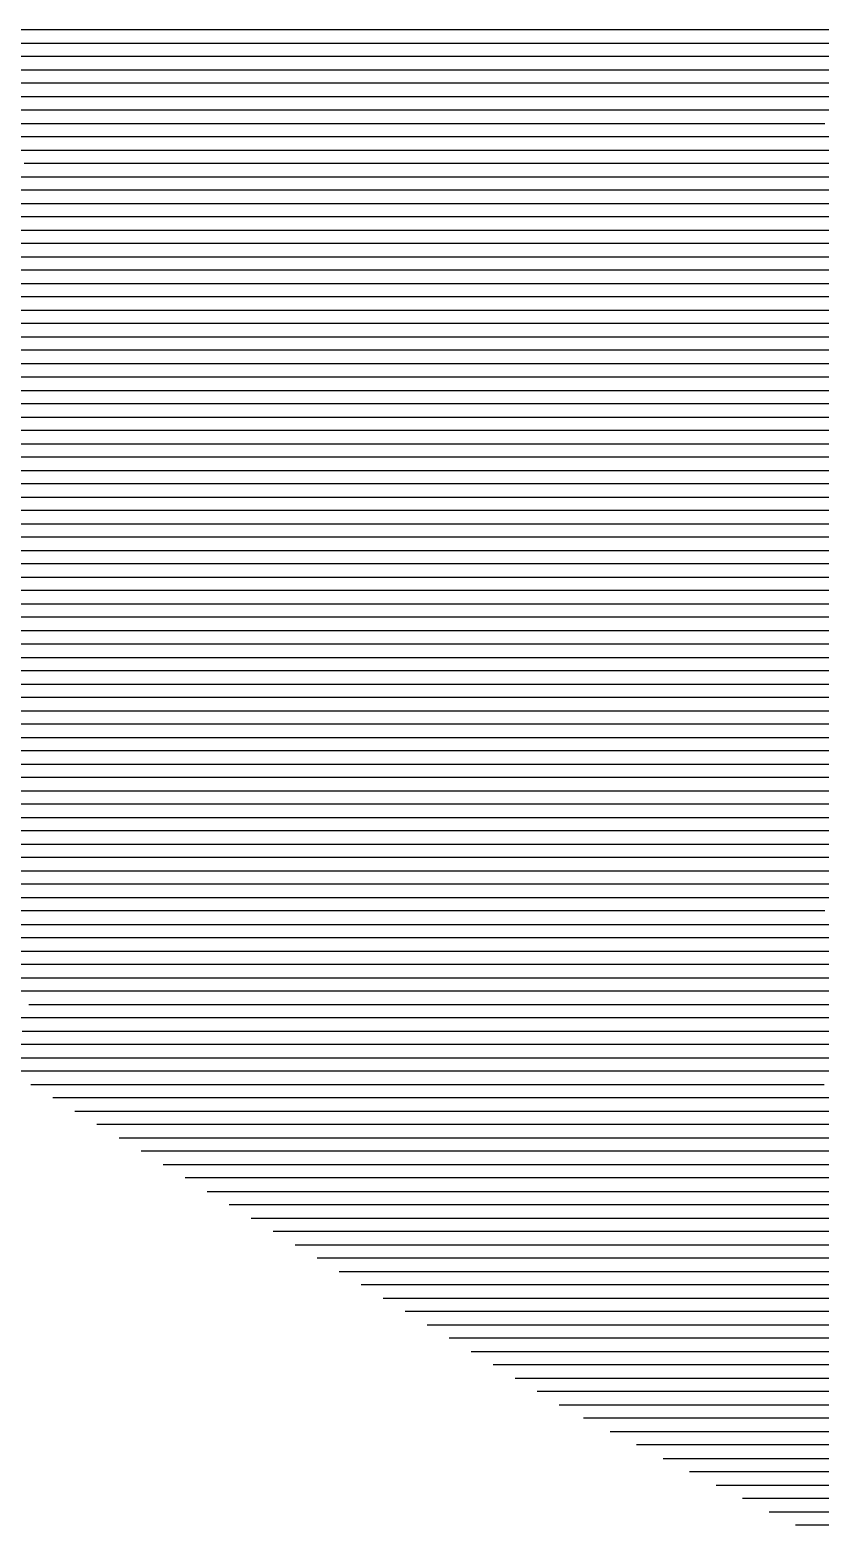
# Model space of a CAD drawing. Header units: metres. Extents: x -6.9 to 6.9, y -7 to 7.
# Drawn here: x -3.777 to -3.185, y -6.21 to -5.09 of the extents above; entities that cross this region are included whole.
import ezdxf

# ---------------------------------------------------------------- set-up
doc = ezdxf.new("R2010")
doc.units = ezdxf.units.M

msp = doc.modelspace()

# ---------------------------------------------------------------- linework, layer by layer
for p, q in [((-3.686443, -5.090403, -0.53618), (-3.859224, -5.090403, -0.566222)), ((-3.345424, -5.090403, -0.477551), (-3.686443, -5.090403, -0.53618)), ((-3.119581, -5.090403, -0.437823), (-3.345424, -5.090403, -0.477551)), ((-3.865347, -5.100403, -0.566805), (-3.695951, -5.100403, -0.537352)), ((-3.695951, -5.100403, -0.537352), (-3.351349, -5.100403, -0.478107)), ((-3.351349, -5.100403, -0.478107), (-3.128427, -5.100403, -0.438892)), ((-3.705459, -5.110403, -0.538523), (-3.871469, -5.110403, -0.567387)), ((-3.357275, -5.110403, -0.478662), (-3.705459, -5.110403, -0.538523)), ((-3.137272, -5.110403, -0.439961), (-3.357275, -5.110403, -0.478662)), ((-3.877592, -5.120403, -0.56797), (-3.714967, -5.120403, -0.539694)), ((-3.714967, -5.120403, -0.539694), (-3.3632, -5.120403, -0.479217)), ((-3.3632, -5.120403, -0.479217), (-3.146118, -5.120403, -0.44103)), ((-3.889838, -5.140403, -0.569135), (-3.733983, -5.140403, -0.542037)), ((-3.724475, -5.130403, -0.540865), (-3.883715, -5.130403, -0.568553)), ((-3.733983, -5.140403, -0.542037), (-3.375051, -5.140403, -0.480328)), ((-3.369125, -5.130403, -0.479773), (-3.724475, -5.130403, -0.540865)), ((-3.375051, -5.140403, -0.480328), (-3.163809, -5.140403, -0.443168)), ((-3.154963, -5.130403, -0.442099), (-3.369125, -5.130403, -0.479773)), ((-3.743491, -5.150403, -0.543208), (-3.89596, -5.150403, -0.569718)), ((-3.380976, -5.150403, -0.480883), (-3.743491, -5.150403, -0.543208)), ((-3.172654, -5.150403, -0.444237), (-3.380976, -5.150403, -0.480883)), ((-3.902083, -5.160403, -0.570301), (-3.752998, -5.160403, -0.544379)), ((-3.752998, -5.160403, -0.544379), (-3.386901, -5.160403, -0.481439)), ((-3.386901, -5.160403, -0.481439), (-3.1815, -5.160403, -0.445306)), ((-3.762506, -5.170403, -0.54555), (-3.908206, -5.170403, -0.570883)), ((-3.392827, -5.170403, -0.481994), (-3.762506, -5.170403, -0.54555)), ((-3.190345, -5.170403, -0.446375), (-3.392827, -5.170403, -0.481994)), ((-2.883333, -5.170403, -0.392937), (-3.190345, -5.170403, -0.446375)), ((-3.914328, -5.180403, -0.571466), (-3.772014, -5.180403, -0.546722)), ((-3.772014, -5.180403, -0.546722), (-3.398752, -5.180403, -0.482549)), ((-3.398752, -5.180403, -0.482549), (-3.199191, -5.180403, -0.447444)), ((-3.199191, -5.180403, -0.447444), (-2.888471, -5.180403, -0.393361)), ((-3.404678, -5.190403, -0.483105), (-3.781522, -5.190403, -0.547893)), ((-3.208036, -5.190403, -0.448513), (-3.404678, -5.190403, -0.483105)), ((-2.89361, -5.190403, -0.393785), (-3.208036, -5.190403, -0.448513)), ((-3.79103, -5.200403, -0.549064), (-3.410603, -5.200403, -0.48366)), ((-3.410603, -5.200403, -0.48366), (-3.216882, -5.200403, -0.449582)), ((-3.216882, -5.200403, -0.449582), (-2.898749, -5.200403, -0.394208)), ((-3.416528, -5.210403, -0.484215), (-3.800538, -5.210403, -0.550235)), ((-3.225727, -5.210403, -0.450651), (-3.416528, -5.210403, -0.484215)), ((-2.903888, -5.210403, -0.394632), (-3.225727, -5.210403, -0.450651)), ((-3.810046, -5.220403, -0.551407), (-3.422454, -5.220403, -0.484771)), ((-3.422454, -5.220403, -0.484771), (-3.234573, -5.220403, -0.45172)), ((-3.234573, -5.220403, -0.45172), (-2.909027, -5.220403, -0.395056)), ((-3.829062, -5.240403, -0.553749), (-3.434304, -5.240403, -0.485881)), ((-3.428379, -5.230403, -0.485326), (-3.819554, -5.230403, -0.552578)), ((-3.434304, -5.240403, -0.485881), (-3.252264, -5.240403, -0.453858)), ((-3.243418, -5.230403, -0.452789), (-3.428379, -5.230403, -0.485326)), ((-3.252264, -5.240403, -0.453858), (-2.919305, -5.240403, -0.395904)), ((-2.914166, -5.230403, -0.39548), (-3.243418, -5.230403, -0.452789)), ((-3.44023, -5.250403, -0.486437), (-3.83857, -5.250403, -0.55492)), ((-3.261109, -5.250403, -0.454927), (-3.44023, -5.250403, -0.486437)), ((-2.924444, -5.250403, -0.396328), (-3.261109, -5.250403, -0.454927)), ((-3.848077, -5.260403, -0.556091), (-3.446155, -5.260403, -0.486992)), ((-3.446155, -5.260403, -0.486992), (-3.269955, -5.260403, -0.455996)), ((-3.269955, -5.260403, -0.455996), (-2.929583, -5.260403, -0.396751)), ((-3.45208, -5.270403, -0.487547), (-3.857585, -5.270403, -0.557263)), ((-3.2788, -5.270403, -0.457065), (-3.45208, -5.270403, -0.487547)), ((-2.934722, -5.270403, -0.397175), (-3.2788, -5.270403, -0.457065)), ((-3.867093, -5.280403, -0.558434), (-3.458006, -5.280403, -0.488103)), ((-3.458006, -5.280403, -0.488103), (-3.287646, -5.280403, -0.458134)), ((-3.287646, -5.280403, -0.458134), (-2.939861, -5.280403, -0.397599)), ((-3.463931, -5.290403, -0.488658), (-3.876601, -5.290403, -0.559605)), ((-3.296491, -5.290403, -0.459203), (-3.463931, -5.290403, -0.488658)), ((-2.945, -5.290403, -0.398023), (-3.296491, -5.290403, -0.459203)), ((-3.886109, -5.300403, -0.560776), (-3.469857, -5.300403, -0.489213)), ((-3.469857, -5.300403, -0.489213), (-3.305337, -5.300403, -0.460272)), ((-3.305337, -5.300403, -0.460272), (-2.950139, -5.300403, -0.398447)), ((-3.475782, -5.310403, -0.489768), (-3.895617, -5.310403, -0.561948)), ((-3.314182, -5.310403, -0.461341), (-3.475782, -5.310403, -0.489768)), ((-2.955278, -5.310403, -0.398871), (-3.314182, -5.310403, -0.461341)), ((-3.487633, -5.330403, -0.490879), (-3.914633, -5.330403, -0.56429)), ((-3.905125, -5.320403, -0.563119), (-3.481707, -5.320403, -0.490324)), ((-3.331873, -5.330403, -0.463479), (-3.487633, -5.330403, -0.490879)), ((-3.481707, -5.320403, -0.490324), (-3.323028, -5.320403, -0.46241)), ((-2.965555, -5.330403, -0.399718), (-3.331873, -5.330403, -0.463479)), ((-3.323028, -5.320403, -0.46241), (-2.960417, -5.320403, -0.399295)), ((-3.924141, -5.340403, -0.565461), (-3.493558, -5.340403, -0.491434)), ((-3.493558, -5.340403, -0.491434), (-3.340719, -5.340403, -0.464548)), ((-3.340719, -5.340403, -0.464548), (-2.970694, -5.340403, -0.400142)), ((-3.499483, -5.350403, -0.49199), (-3.933648, -5.350403, -0.566633)), ((-3.349564, -5.350403, -0.465617), (-3.499483, -5.350403, -0.49199)), ((-2.975833, -5.350403, -0.400566), (-3.349564, -5.350403, -0.465617)), ((-3.943156, -5.360403, -0.567804), (-3.505409, -5.360403, -0.492545)), ((-3.505409, -5.360403, -0.492545), (-3.35841, -5.360403, -0.466686)), ((-3.35841, -5.360403, -0.466686), (-2.980972, -5.360403, -0.40099)), ((-3.511334, -5.370403, -0.4931), (-3.952664, -5.370403, -0.568975)), ((-3.367255, -5.370403, -0.467755), (-3.511334, -5.370403, -0.4931)), ((-2.986111, -5.370403, -0.401414), (-3.367255, -5.370403, -0.467755)), ((-3.962172, -5.380403, -0.570146), (-3.517259, -5.380403, -0.493656)), ((-3.517259, -5.380403, -0.493656), (-3.376101, -5.380403, -0.468824)), ((-3.376101, -5.380403, -0.468824), (-2.99125, -5.380403, -0.401838)), ((-3.523185, -5.390403, -0.494211), (-3.97168, -5.390403, -0.571318)), ((-3.384946, -5.390403, -0.469893), (-3.523185, -5.390403, -0.494211)), ((-2.996389, -5.390403, -0.402261), (-3.384946, -5.390403, -0.469893)), ((-3.981188, -5.400403, -0.572489), (-3.52911, -5.400403, -0.494766)), ((-3.52911, -5.400403, -0.494766), (-3.393792, -5.400403, -0.470962)), ((-3.393792, -5.400403, -0.470962), (-3.001528, -5.400403, -0.402685)), ((-4.000204, -5.420403, -0.574831), (-3.540961, -5.420403, -0.495877)), ((-3.535036, -5.410403, -0.495322), (-3.990696, -5.410403, -0.57366)), ((-3.540961, -5.420403, -0.495877), (-3.411482, -5.420403, -0.4731)), ((-3.402637, -5.410403, -0.472031), (-3.535036, -5.410403, -0.495322)), ((-3.411482, -5.420403, -0.4731), (-3.011806, -5.420403, -0.403533)), ((-3.006667, -5.410403, -0.403109), (-3.402637, -5.410403, -0.472031)), ((-3.546886, -5.430403, -0.496432), (-4.009712, -5.430403, -0.576003)), ((-3.420328, -5.430403, -0.474169), (-3.546886, -5.430403, -0.496432)), ((-3.016945, -5.430403, -0.403957), (-3.420328, -5.430403, -0.474169)), ((-4.01922, -5.440403, -0.577174), (-3.552812, -5.440403, -0.496988)), ((-3.552812, -5.440403, -0.496988), (-3.429173, -5.440403, -0.475238)), ((-3.429173, -5.440403, -0.475238), (-3.022084, -5.440403, -0.404381)), ((-3.558737, -5.450403, -0.497543), (-4.028727, -5.450403, -0.578345)), ((-3.438019, -5.450403, -0.476307), (-3.558737, -5.450403, -0.497543)), ((-3.027223, -5.450403, -0.404804), (-3.438019, -5.450403, -0.476307)), ((-4.038235, -5.460403, -0.579516), (-3.564662, -5.460403, -0.498098)), ((-3.564662, -5.460403, -0.498098), (-3.446864, -5.460403, -0.477376)), ((-3.446864, -5.460403, -0.477376), (-3.032362, -5.460403, -0.405228)), ((-3.570588, -5.470403, -0.498654), (-4.047743, -5.470403, -0.580688)), ((-3.45571, -5.470403, -0.478446), (-3.570588, -5.470403, -0.498654)), ((-3.037501, -5.470403, -0.405652), (-3.45571, -5.470403, -0.478446)), ((-4.057251, -5.480403, -0.581859), (-3.576513, -5.480403, -0.499209)), ((-3.576513, -5.480403, -0.499209), (-3.464555, -5.480403, -0.479515)), ((-3.464555, -5.480403, -0.479515), (-3.042639, -5.480403, -0.406076)), ((-3.582438, -5.490403, -0.499764), (-4.066759, -5.490403, -0.58303)), ((-3.473401, -5.490403, -0.480584), (-3.582438, -5.490403, -0.499764)), ((-3.047778, -5.490403, -0.4065), (-3.473401, -5.490403, -0.480584)), ((-4.076267, -5.500403, -0.584201), (-3.588364, -5.500403, -0.50032)), ((-3.588364, -5.500403, -0.50032), (-3.482246, -5.500403, -0.481653)), ((-3.482246, -5.500403, -0.481653), (-3.052917, -5.500403, -0.406924)), ((-4.095283, -5.520403, -0.586544), (-3.600215, -5.520403, -0.50143)), ((-3.594289, -5.510403, -0.500875), (-4.085775, -5.510403, -0.585373)), ((-3.600215, -5.520403, -0.50143), (-3.499937, -5.520403, -0.483791)), ((-3.491092, -5.510403, -0.482722), (-3.594289, -5.510403, -0.500875)), ((-3.499937, -5.520403, -0.483791), (-3.063195, -5.520403, -0.407771)), ((-3.058056, -5.510403, -0.407348), (-3.491092, -5.510403, -0.482722)), ((-3.60614, -5.530403, -0.501986), (-4.104791, -5.530403, -0.587715)), ((-3.508783, -5.530403, -0.48486), (-3.60614, -5.530403, -0.501986)), ((-3.068334, -5.530403, -0.408195), (-3.508783, -5.530403, -0.48486)), ((-4.114298, -5.540403, -0.588886), (-3.612065, -5.540403, -0.502541)), ((-3.612065, -5.540403, -0.502541), (-3.517628, -5.540403, -0.485929)), ((-3.517628, -5.540403, -0.485929), (-3.073473, -5.540403, -0.408619)), ((-3.617991, -5.550403, -0.503096), (-4.123806, -5.550403, -0.590058)), ((-3.526474, -5.550403, -0.486998), (-3.617991, -5.550403, -0.503096)), ((-3.078612, -5.550403, -0.409043), (-3.526474, -5.550403, -0.486998)), ((-4.133314, -5.560403, -0.591229), (-3.623916, -5.560403, -0.503652)), ((-3.623916, -5.560403, -0.503652), (-3.535319, -5.560403, -0.488067)), ((-3.535319, -5.560403, -0.488067), (-3.083751, -5.560403, -0.409467)), ((-3.629841, -5.570403, -0.504207), (-4.142822, -5.570403, -0.5924)), ((-3.544165, -5.570403, -0.489136), (-3.629841, -5.570403, -0.504207)), ((-3.08889, -5.570403, -0.409891), (-3.544165, -5.570403, -0.489136)), ((-4.15233, -5.580403, -0.593571), (-3.635767, -5.580403, -0.504762)), ((-3.635767, -5.580403, -0.504762), (-3.55301, -5.580403, -0.490205)), ((-3.55301, -5.580403, -0.490205), (-3.094029, -5.580403, -0.410314)), ((-3.641692, -5.590403, -0.505318), (-4.161838, -5.590403, -0.594743)), ((-3.561856, -5.590403, -0.491274), (-3.641692, -5.590403, -0.505318)), ((-3.099168, -5.590403, -0.410738), (-3.561856, -5.590403, -0.491274)), ((-4.171346, -5.600403, -0.595914), (-3.647617, -5.600403, -0.505873)), ((-3.653543, -5.610403, -0.506428), (-4.158292, -5.610403, -0.593206)), ((-3.579547, -5.610403, -0.493412), (-3.653543, -5.610403, -0.506428)), ((-3.647617, -5.600403, -0.505873), (-3.570701, -5.600403, -0.492343)), ((-3.109446, -5.610403, -0.411586), (-3.579547, -5.610403, -0.493412)), ((-3.570701, -5.600403, -0.492343), (-3.104307, -5.600403, -0.411162)), ((-4.144299, -5.620403, -0.590337), (-3.659468, -5.620403, -0.506984)), ((-3.659468, -5.620403, -0.506984), (-3.588392, -5.620403, -0.494481)), ((-3.588392, -5.620403, -0.494481), (-3.114585, -5.620403, -0.41201)), ((-3.665394, -5.630403, -0.507539), (-4.130305, -5.630403, -0.587468)), ((-3.597238, -5.630403, -0.49555), (-3.665394, -5.630403, -0.507539)), ((-3.119723, -5.630403, -0.412434), (-3.597238, -5.630403, -0.49555)), ((-4.116311, -5.640403, -0.584599), (-3.671319, -5.640403, -0.508094)), ((-3.671319, -5.640403, -0.508094), (-3.606083, -5.640403, -0.496619)), ((-3.606083, -5.640403, -0.496619), (-3.124862, -5.640403, -0.412857)), ((-3.677244, -5.650403, -0.50865), (-4.102318, -5.650403, -0.581729)), ((-3.614929, -5.650403, -0.497688), (-3.677244, -5.650403, -0.50865)), ((-3.130001, -5.650403, -0.413281), (-3.614929, -5.650403, -0.497688)), ((-4.088324, -5.660403, -0.57886), (-3.68317, -5.660403, -0.509205)), ((-3.68317, -5.660403, -0.509205), (-3.623774, -5.660403, -0.498757)), ((-3.623774, -5.660403, -0.498757), (-3.13514, -5.660403, -0.413705)), ((-3.689095, -5.670403, -0.50976), (-4.07433, -5.670403, -0.575991)), ((-3.63262, -5.670403, -0.499826), (-3.689095, -5.670403, -0.50976)), ((-3.140279, -5.670403, -0.414129), (-3.63262, -5.670403, -0.499826)), ((-4.060337, -5.680403, -0.573122), (-3.69502, -5.680403, -0.510315)), ((-3.69502, -5.680403, -0.510315), (-3.641465, -5.680403, -0.500895)), ((-3.641465, -5.680403, -0.500895), (-3.145418, -5.680403, -0.414553)), ((-3.700946, -5.690403, -0.510871), (-4.046343, -5.690403, -0.570252)), ((-4.032349, -5.700403, -0.567383), (-3.706871, -5.700403, -0.511426)), ((-3.706871, -5.700403, -0.511426), (-3.659156, -5.700403, -0.503033)), ((-3.650311, -5.690403, -0.501964), (-3.700946, -5.690403, -0.510871)), ((-3.659156, -5.700403, -0.503033), (-3.155696, -5.700403, -0.415401)), ((-3.150557, -5.690403, -0.414977), (-3.650311, -5.690403, -0.501964)), ((-3.712796, -5.710403, -0.511981), (-4.018356, -5.710403, -0.564514)), ((-3.668002, -5.710403, -0.504102), (-3.712796, -5.710403, -0.511981)), ((-3.160835, -5.710403, -0.415824), (-3.668002, -5.710403, -0.504102)), ((-4.004362, -5.720403, -0.561645), (-3.718722, -5.720403, -0.512537)), ((-3.718722, -5.720403, -0.512537), (-3.676847, -5.720403, -0.505171)), ((-3.676847, -5.720403, -0.505171), (-3.165974, -5.720403, -0.416248)), ((-3.724647, -5.730403, -0.513092), (-3.990368, -5.730403, -0.558776)), ((-3.685693, -5.730403, -0.50624), (-3.724647, -5.730403, -0.513092)), ((-3.171113, -5.730403, -0.416672), (-3.685693, -5.730403, -0.50624)), ((-3.976375, -5.740403, -0.555906), (-3.730573, -5.740403, -0.513647)), ((-3.730573, -5.740403, -0.513647), (-3.694538, -5.740403, -0.507309)), ((-3.694538, -5.740403, -0.507309), (-3.176252, -5.740403, -0.417096)), ((-3.736498, -5.750403, -0.514203), (-3.962381, -5.750403, -0.553037)), ((-3.703384, -5.750403, -0.508378), (-3.736498, -5.750403, -0.514203)), ((-3.181391, -5.750403, -0.41752), (-3.703384, -5.750403, -0.508378)), ((-3.948387, -5.760403, -0.550168), (-3.742423, -5.760403, -0.514758)), ((-3.742423, -5.760403, -0.514758), (-3.712229, -5.760403, -0.509447)), ((-3.712229, -5.760403, -0.509447), (-3.18653, -5.760403, -0.417944)), ((-3.18653, -5.760403, -0.417944), (-3.087743, -5.760403, -0.400364)), ((-3.748349, -5.770403, -0.515313), (-3.934394, -5.770403, -0.547299)), ((-3.721075, -5.770403, -0.510516), (-3.748349, -5.770403, -0.515313)), ((-3.191669, -5.770403, -0.418367), (-3.721075, -5.770403, -0.510516)), ((-3.095594, -5.770403, -0.40127), (-3.191669, -5.770403, -0.418367)), ((-3.9204, -5.780403, -0.54443), (-3.754274, -5.780403, -0.515869)), ((-3.754274, -5.780403, -0.515869), (-3.72992, -5.780403, -0.511585)), ((-3.72992, -5.780403, -0.511585), (-3.196807, -5.780403, -0.418791)), ((-3.196807, -5.780403, -0.418791), (-3.103446, -5.780403, -0.402177)), ((-3.760199, -5.790403, -0.516424), (-3.906406, -5.790403, -0.54156)), ((-3.892413, -5.800403, -0.538691), (-3.766125, -5.800403, -0.516979)), ((-3.766125, -5.800403, -0.516979), (-3.747611, -5.800403, -0.513723)), ((-3.738765, -5.790403, -0.512654), (-3.760199, -5.790403, -0.516424)), ((-3.747611, -5.800403, -0.513723), (-3.207085, -5.800403, -0.419639)), ((-3.201946, -5.790403, -0.419215), (-3.738765, -5.790403, -0.512654)), ((-3.207085, -5.800403, -0.419639), (-3.119148, -5.800403, -0.40399)), ((-3.111297, -5.790403, -0.403083), (-3.201946, -5.790403, -0.419215)), ((-3.77205, -5.810403, -0.517535), (-3.878419, -5.810403, -0.535822)), ((-3.756456, -5.810403, -0.514792), (-3.77205, -5.810403, -0.517535)), ((-3.212224, -5.810403, -0.420063), (-3.756456, -5.810403, -0.514792)), ((-3.127, -5.810403, -0.404897), (-3.212224, -5.810403, -0.420063)), ((-3.777975, -5.820403, -0.51809), (-3.765302, -5.820403, -0.515861)), ((-3.765302, -5.820403, -0.515861), (-3.217363, -5.820403, -0.420487)), ((-3.217363, -5.820403, -0.420487), (-3.134851, -5.820403, -0.405803)), ((-3.774147, -5.830403, -0.51693), (-3.783901, -5.830403, -0.518645)), ((-3.222502, -5.830403, -0.420911), (-3.774147, -5.830403, -0.51693)), ((-3.142702, -5.830403, -0.40671), (-3.222502, -5.830403, -0.420911)), ((-3.782993, -5.840403, -0.517999), (-3.227641, -5.840403, -0.421334)), ((-3.227641, -5.840403, -0.421334), (-3.150554, -5.840403, -0.407616)), ((-3.23278, -5.850403, -0.421758), (-3.791838, -5.850403, -0.519068)), ((-3.158405, -5.850403, -0.408523), (-3.23278, -5.850403, -0.421758)), ((-3.800684, -5.860403, -0.520137), (-3.237919, -5.860403, -0.422182)), ((-3.237919, -5.860403, -0.422182), (-3.166256, -5.860403, -0.409429)), ((-3.243058, -5.870403, -0.422606), (-3.792811, -5.870403, -0.518296)), ((-3.174108, -5.870403, -0.410336), (-3.243058, -5.870403, -0.422606)), ((-3.776323, -5.880403, -0.514955), (-3.248197, -5.880403, -0.42303)), ((-3.253336, -5.890403, -0.423454), (-3.759836, -5.890403, -0.511615)), ((-3.18981, -5.890403, -0.412149), (-3.253336, -5.890403, -0.423454)), ((-3.248197, -5.880403, -0.42303), (-3.181959, -5.880403, -0.411242)), ((-2.716797, -5.890403, -0.32871), (-3.18981, -5.890403, -0.412149)), ((-3.743348, -5.900403, -0.508274), (-3.258475, -5.900403, -0.423877)), ((-3.258475, -5.900403, -0.423877), (-3.197662, -5.900403, -0.413055)), ((-3.197662, -5.900403, -0.413055), (-2.721197, -5.900403, -0.329007)), ((-3.263614, -5.910403, -0.424301), (-3.726861, -5.910403, -0.504934)), ((-3.205513, -5.910403, -0.413962), (-3.263614, -5.910403, -0.424301)), ((-2.725597, -5.910403, -0.329305), (-3.205513, -5.910403, -0.413962)), ((-3.710373, -5.920403, -0.501593), (-3.268753, -5.920403, -0.424725)), ((-3.268753, -5.920403, -0.424725), (-3.213364, -5.920403, -0.414868)), ((-3.213364, -5.920403, -0.414868), (-2.729997, -5.920403, -0.329603)), ((-3.273892, -5.930403, -0.425149), (-3.693886, -5.930403, -0.498253)), ((-3.221216, -5.930403, -0.415775), (-3.273892, -5.930403, -0.425149)), ((-2.734397, -5.930403, -0.329901), (-3.221216, -5.930403, -0.415775)), ((-3.677398, -5.940403, -0.494913), (-3.27903, -5.940403, -0.425573)), ((-3.27903, -5.940403, -0.425573), (-3.229067, -5.940403, -0.416681)), ((-3.229067, -5.940403, -0.416681), (-2.738798, -5.940403, -0.330198)), ((-3.284169, -5.950403, -0.425997), (-3.660911, -5.950403, -0.491572)), ((-3.236918, -5.950403, -0.417588), (-3.284169, -5.950403, -0.425997)), ((-2.743198, -5.950403, -0.330496), (-3.236918, -5.950403, -0.417588)), ((-3.644423, -5.960403, -0.488232), (-3.289308, -5.960403, -0.42642)), ((-3.289308, -5.960403, -0.42642), (-3.24477, -5.960403, -0.418495)), ((-3.24477, -5.960403, -0.418495), (-2.747598, -5.960403, -0.330794)), ((-3.294447, -5.970403, -0.426844), (-3.627936, -5.970403, -0.484891)), ((-3.611448, -5.980403, -0.481551), (-3.299586, -5.980403, -0.427268)), ((-3.299586, -5.980403, -0.427268), (-3.260472, -5.980403, -0.420308)), ((-3.252621, -5.970403, -0.419401), (-3.294447, -5.970403, -0.426844)), ((-3.260472, -5.980403, -0.420308), (-2.756398, -5.980403, -0.331389)), ((-2.751998, -5.970403, -0.331092), (-3.252621, -5.970403, -0.419401)), ((-3.304725, -5.990403, -0.427692), (-3.594961, -5.990403, -0.47821)), ((-3.268324, -5.990403, -0.421214), (-3.304725, -5.990403, -0.427692)), ((-2.760798, -5.990403, -0.331687), (-3.268324, -5.990403, -0.421214)), ((-3.578473, -6.000403, -0.47487), (-3.309864, -6.000403, -0.428116)), ((-3.309864, -6.000403, -0.428116), (-3.276175, -6.000403, -0.422121)), ((-3.276175, -6.000403, -0.422121), (-2.765199, -6.000403, -0.331985)), ((-3.315003, -6.010403, -0.42854), (-3.561986, -6.010403, -0.471529)), ((-3.284026, -6.010403, -0.423027), (-3.315003, -6.010403, -0.42854)), ((-2.769599, -6.010403, -0.332283), (-3.284026, -6.010403, -0.423027)), ((-3.545498, -6.020403, -0.468189), (-3.320142, -6.020403, -0.428964)), ((-3.320142, -6.020403, -0.428964), (-3.291878, -6.020403, -0.423934)), ((-3.291878, -6.020403, -0.423934), (-2.773999, -6.020403, -0.33258)), ((-3.325281, -6.030403, -0.429387), (-3.52901, -6.030403, -0.464848)), ((-3.299729, -6.030403, -0.42484), (-3.325281, -6.030403, -0.429387)), ((-2.778399, -6.030403, -0.332878), (-3.299729, -6.030403, -0.42484)), ((-3.512523, -6.040403, -0.461508), (-3.33042, -6.040403, -0.429811)), ((-3.33042, -6.040403, -0.429811), (-3.30758, -6.040403, -0.425747)), ((-3.30758, -6.040403, -0.425747), (-2.782799, -6.040403, -0.333176)), ((-3.335559, -6.050403, -0.430235), (-3.496035, -6.050403, -0.458168)), ((-3.315432, -6.050403, -0.426653), (-3.335559, -6.050403, -0.430235)), ((-2.787199, -6.050403, -0.333474), (-3.315432, -6.050403, -0.426653)), ((-3.479548, -6.060403, -0.454827), (-3.340698, -6.060403, -0.430659)), ((-3.340698, -6.060403, -0.430659), (-3.323283, -6.060403, -0.42756)), ((-3.323283, -6.060403, -0.42756), (-2.7916, -6.060403, -0.333771)), ((-3.345837, -6.070403, -0.431083), (-3.46306, -6.070403, -0.451487)), ((-3.446573, -6.080403, -0.448146), (-3.350976, -6.080403, -0.431507)), ((-3.350976, -6.080403, -0.431507), (-3.338986, -6.080403, -0.429373)), ((-3.331134, -6.070403, -0.428466), (-3.345837, -6.070403, -0.431083)), ((-3.338986, -6.080403, -0.429373), (-2.8004, -6.080403, -0.334367)), ((-2.796, -6.070403, -0.334069), (-3.331134, -6.070403, -0.428466)), ((-3.356114, -6.090403, -0.43193), (-3.430085, -6.090403, -0.444806)), ((-3.346837, -6.090403, -0.430279), (-3.356114, -6.090403, -0.43193)), ((-2.8048, -6.090403, -0.334665), (-3.346837, -6.090403, -0.430279)), ((-3.413598, -6.100403, -0.441465), (-3.361253, -6.100403, -0.432354)), ((-3.361253, -6.100403, -0.432354), (-3.354688, -6.100403, -0.431186)), ((-3.354688, -6.100403, -0.431186), (-2.8092, -6.100403, -0.334962)), ((-3.366392, -6.110403, -0.432778), (-3.39711, -6.110403, -0.438125)), ((-3.36254, -6.110403, -0.432093), (-3.366392, -6.110403, -0.432778)), ((-2.8136, -6.110403, -0.33526), (-3.36254, -6.110403, -0.432093)), ((-3.380623, -6.120403, -0.434784), (-3.371531, -6.120403, -0.433202)), ((-3.371531, -6.120403, -0.433202), (-3.370391, -6.120403, -0.432999)), ((-3.370391, -6.120403, -0.432999), (-2.818001, -6.120403, -0.335558)), ((-2.822401, -6.130403, -0.335856), (-3.362181, -6.130403, -0.431072)), ((-3.342322, -6.140403, -0.427091), (-2.826801, -6.140403, -0.336153)), ((-2.831201, -6.150403, -0.336451), (-3.322463, -6.150403, -0.423109)), ((-3.302604, -6.160403, -0.419128), (-2.835601, -6.160403, -0.336749)), ((-2.840002, -6.170403, -0.337047), (-3.282745, -6.170403, -0.415146)), ((-3.262886, -6.180403, -0.411165), (-2.844402, -6.180403, -0.337344)), ((-2.848802, -6.190403, -0.337642), (-3.243027, -6.190403, -0.407183)), ((-3.223168, -6.200403, -0.403202), (-2.853202, -6.200403, -0.33794)), ((-2.857602, -6.210403, -0.338238), (-3.203309, -6.210403, -0.39922))]:
    msp.add_line(p, q)

doc.saveas('drawing.dxf')
